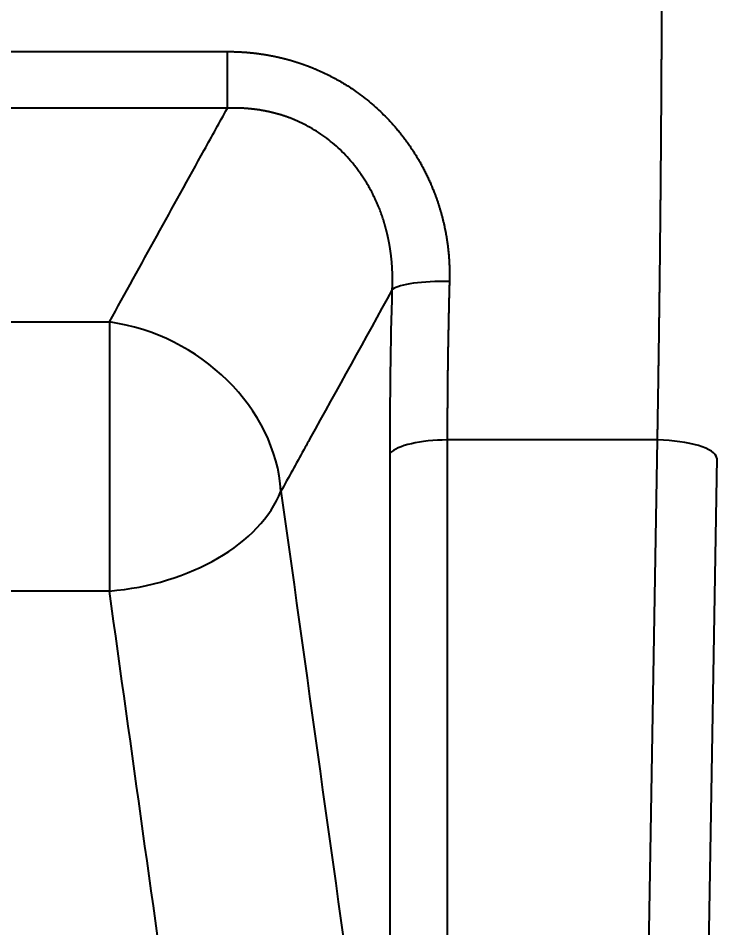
# Model space of a CAD drawing. Header units: millimetres. Extents: x 6110 to 6704, y -2661 to -1821.
# Drawn here: x 6317.15 to 6331.85, y -2376.56 to -2357.44 of the extents above; entities that cross this region are included whole.
import ezdxf

# ---------------------------------------------------------------- set-up
doc = ezdxf.new("R2010")
doc.units = ezdxf.units.MM
doc.header["$LTSCALE"] = 0.1
doc.linetypes.add('HIDDEN2', pattern=[4.7625, 3.175, -1.5875])
doc.layers.add('1', color=4, linetype='HIDDEN2', lineweight=13)
doc.layers.add('DIM', color=3, linetype='Continuous', lineweight=9)
doc.styles.get("Standard").update_dxf_attribs({"font": 'arial.ttf'})
doc.dimstyles.new('ISO-25', dxfattribs={"dimtxt": 2.5, "dimasz": 2.5, "dimexe": 1.25, "dimexo": 0.625, "dimtad": 1, "dimlfac": 5, "dimtxsty": 'Standard', "dimcen": 2.5, "dimadec": 0, "dimazin": 0, "dimtfac": 1, "dimtmove": 0, "dimatfit": 3, "dimfxl": 0, "dimarcsym": 0})

# ---------------------------------------------------------------- blocks, each defined once
blk = doc.blocks.new('*D85')
at = {"layer": 'Defpoints', "color": 0}
for p in [(6324.46, -2027.378), (6392.692, -2027.378), (6311.704, -2532.542)]:
    blk.add_point(p, dxfattribs=at)
at = {"layer": 'DIM', "color": 0, "lineweight": -2}
for p, q in [((6325.085, -2027.378), (6393.942, -2027.378)), ((6392.692, -2527.542), (6392.692, -2032.378)), ((6312.329, -2532.542), (6393.942, -2532.542))]:
    blk.add_line(p, q, dxfattribs=at)
at = {"layer": 'DIM', "color": 0}
for points in [[(6391.858, -2032.378), (6393.525, -2032.378), (6392.692, -2027.378)], [(6391.858, -2527.542), (6393.525, -2527.542), (6392.692, -2532.542)]]:
    blk.add_solid(points, dxfattribs=at)
at = {"layer": 'DIM', "color": 0, "insert": (6389.062, -2279.96), "char_height": 5, "attachment_point": 5, "rotation": 90}
blk.add_mtext('2020,7', dxfattribs=at)
blk = doc.blocks.new('*D93')
at = {"layer": 'Defpoints', "color": 0}
for p in [(6325.085, -2027.378), (6402.037, -2595.98), (6423.82, -2595.98)]:
    blk.add_point(p, dxfattribs=at)
at = {"layer": 'DIM', "color": 0, "lineweight": -2}
for p, q in [((6325.71, -2027.378), (6425.07, -2027.378)), ((6423.82, -2032.378), (6423.82, -2590.98)), ((6402.662, -2595.98), (6425.07, -2595.98))]:
    blk.add_line(p, q, dxfattribs=at)
at = {"layer": 'DIM', "color": 0}
for points in [[(6422.987, -2032.378), (6424.654, -2032.378), (6423.82, -2027.378)], [(6422.987, -2590.98), (6424.654, -2590.98), (6423.82, -2595.98)]]:
    blk.add_solid(points, dxfattribs=at)
at = {"layer": 'DIM', "color": 0, "insert": (6420.19, -2311.679), "char_height": 5, "attachment_point": 5, "rotation": 90}
blk.add_mtext('2274,4', dxfattribs=at)

msp = doc.modelspace()

# ---------------------------------------------------------------- hatches: boundary and pattern name
at = {"layer": 'DIM'}
h = msp.add_hatch(dxfattribs=at)
h.set_pattern_fill('ANSI31', color=2)
edge = h.paths.add_edge_path()
edge.add_line((6619.617, -2595.98), (6619.617, -1962.206))
edge.add_line((6634.617, -1966.11), (6619.617, -1966.11))
edge.add_line((6634.617, -2610.98), (6634.617, -1966.11))
edge.add_line((6634.617, -2610.98), (6184.457, -2610.98))
edge.add_line((6619.617, -2595.98), (6184.457, -2595.98))
edge.add_line((6184.457, -2610.98), (6184.457, -2595.98))

# ---------------------------------------------------------------- linework, layer by layer
at = {"layer": '1', "color": 7, "linetype": 'Continuous', "lineweight": -3}
for p, q in [((6244.713, -2358.138), (6321.552, -2358.138)), ((6321.552, -2359.329), (6321.552, -2358.138)), ((6321.552, -2359.329), (6244.713, -2359.329)), ((6247.194, -2363.824), (6319.071, -2363.824)), ((6319.071, -2363.824), (6319.071, -2369.482)), ((6330.6, -2366.306), (6326.177, -2366.306)), ((6330.37, -2380.015), (6330.6, -2366.306)), ((6331.848, -2366.687), (6331.618, -2380.396)), ((6319.071, -2369.482), (6311.755, -2369.482))]:
    msp.add_line(p, q, dxfattribs=at)
for centre, major_axis, ratio, start_param, end_param in [((6326.224, -2363.244), (-1.25, 0.033), 0.215852, 4.718128, 6.014911), ((6319.071, -2367.072), (-3.283, 1.812), 0.834826, 3.631042, 5.144123), ((6326.177, -2366.687), (-1.25, 0), 0.304776, 4.712389, 6.007977), ((6330.6, -2366.687), (1.25, -0.021), 0.304737, 0.054977, 1.575907), ((6319.071, -2367.072), (-3.714, -0.518), 0.639143, 1.481804, 2.798366)]:
    msp.add_ellipse(centre, major_axis=major_axis, ratio=ratio, start_param=start_param, end_param=end_param, dxfattribs=at)
for points, knots in [([(6330.6, -2366.306), (6330.6, -2366.29), (6330.6, -2366.258), (6330.601, -2366.211), (6330.602, -2366.163), (6330.603, -2366.116), (6330.604, -2366.068), (6330.604, -2366.021), (6330.605, -2365.973), (6330.606, -2365.926), (6330.607, -2365.878), (6330.608, -2365.83), (6330.608, -2365.783), (6330.609, -2365.735), (6330.61, -2365.688), (6330.611, -2365.64), (6330.612, -2365.592), (6330.612, -2365.545), (6330.613, -2365.497), (6330.614, -2365.449), (6330.615, -2365.401), (6330.615, -2365.354), (6330.616, -2365.306), (6330.617, -2365.258), (6330.618, -2365.21), (6330.618, -2365.162), (6330.619, -2365.114), (6330.62, -2365.067), (6330.621, -2365.019), (6330.621, -2364.971), (6330.622, -2364.923), (6330.623, -2364.875), (6330.623, -2364.827), (6330.624, -2364.779), (6330.625, -2364.731), (6330.626, -2364.683), (6330.626, -2364.635), (6330.627, -2364.587), (6330.628, -2364.539), (6330.628, -2364.491), (6330.629, -2364.443), (6330.63, -2364.395), (6330.63, -2364.347), (6330.631, -2364.299), (6330.632, -2364.251), (6330.632, -2364.203), (6330.633, -2364.155), (6330.634, -2364.107), (6330.634, -2364.058), (6330.635, -2364.01), (6330.636, -2363.962), (6330.636, -2363.914), (6330.637, -2363.866), (6330.638, -2363.818), (6330.638, -2363.769), (6330.639, -2363.721), (6330.64, -2363.673), (6330.64, -2363.625), (6330.641, -2363.576), (6330.641, -2363.528), (6330.642, -2363.48), (6330.643, -2363.432), (6330.643, -2363.383), (6330.644, -2363.335), (6330.644, -2363.287), (6330.645, -2363.238), (6330.646, -2363.19), (6330.646, -2363.141), (6330.647, -2363.093), (6330.647, -2363.045), (6330.648, -2362.996), (6330.649, -2362.948), (6330.649, -2362.899), (6330.65, -2362.851), (6330.65, -2362.803), (6330.651, -2362.754), (6330.651, -2362.706), (6330.652, -2362.657), (6330.653, -2362.609), (6330.653, -2362.56), (6330.654, -2362.512), (6330.654, -2362.463), (6330.655, -2362.415), (6330.655, -2362.366), (6330.656, -2362.318), (6330.656, -2362.269), (6330.657, -2362.22), (6330.657, -2362.172), (6330.658, -2362.123), (6330.658, -2362.075), (6330.659, -2362.026), (6330.659, -2361.977), (6330.66, -2361.929), (6330.66, -2361.88), (6330.661, -2361.832), (6330.661, -2361.783), (6330.662, -2361.734), (6330.662, -2361.686), (6330.663, -2361.637), (6330.663, -2361.588), (6330.664, -2361.54), (6330.664, -2361.491), (6330.665, -2361.442), (6330.665, -2361.393), (6330.666, -2361.345), (6330.666, -2361.296), (6330.667, -2361.247), (6330.667, -2361.198), (6330.668, -2361.15), (6330.668, -2361.101), (6330.668, -2361.052), (6330.669, -2361.003), (6330.669, -2360.955), (6330.67, -2360.906), (6330.67, -2360.857), (6330.671, -2360.808), (6330.671, -2360.759), (6330.671, -2360.711), (6330.672, -2360.662), (6330.672, -2360.613), (6330.673, -2360.564), (6330.673, -2360.515), (6330.673, -2360.466), (6330.674, -2360.417), (6330.674, -2360.369), (6330.675, -2360.32), (6330.675, -2360.271), (6330.675, -2360.222), (6330.676, -2360.173), (6330.676, -2360.124), (6330.677, -2360.075), (6330.677, -2360.026), (6330.677, -2359.977), (6330.678, -2359.929), (6330.678, -2359.88), (6330.678, -2359.831), (6330.679, -2359.782), (6330.679, -2359.733), (6330.679, -2359.684), (6330.68, -2359.635), (6330.68, -2359.586), (6330.68, -2359.537), (6330.681, -2359.488), (6330.681, -2359.439), (6330.681, -2359.39), (6330.682, -2359.341), (6330.682, -2359.292), (6330.682, -2359.243), (6330.683, -2359.194), (6330.683, -2359.145), (6330.683, -2359.096), (6330.684, -2359.047), (6330.684, -2358.998), (6330.684, -2358.949), (6330.684, -2358.9), (6330.685, -2358.851), (6330.685, -2358.802), (6330.685, -2358.753), (6330.686, -2358.704), (6330.686, -2358.655), (6330.686, -2358.606), (6330.686, -2358.557), (6330.687, -2358.508), (6330.687, -2358.459), (6330.687, -2358.41), (6330.687, -2358.361), (6330.688, -2358.312), (6330.688, -2358.263), (6330.688, -2358.214), (6330.688, -2358.165), (6330.689, -2358.115), (6330.689, -2358.066), (6330.689, -2358.017), (6330.689, -2357.968), (6330.689, -2357.919), (6330.69, -2357.87), (6330.69, -2357.821), (6330.69, -2357.772), (6330.69, -2357.723), (6330.691, -2357.674), (6330.691, -2357.625), (6330.691, -2357.576), (6330.691, -2357.527), (6330.691, -2357.478), (6330.691, -2357.428), (6330.692, -2357.379), (6330.692, -2357.33), (6330.692, -2357.281), (6330.692, -2357.232), (6330.692, -2357.183), (6330.693, -2357.134), (6330.693, -2357.085), (6330.693, -2357.036), (6330.693, -2356.987), (6330.693, -2356.938), (6330.693, -2356.888), (6330.693, -2356.839), (6330.694, -2356.79), (6330.694, -2356.741), (6330.694, -2356.692), (6330.694, -2356.643), (6330.694, -2356.594), (6330.694, -2356.545), (6330.694, -2356.496), (6330.694, -2356.447), (6330.695, -2356.398), (6330.695, -2356.349), (6330.695, -2356.299), (6330.695, -2356.25), (6330.695, -2356.201), (6330.695, -2356.152), (6330.695, -2356.103), (6330.695, -2356.054), (6330.695, -2356.005), (6330.695, -2355.956), (6330.695, -2355.907), (6330.696, -2355.858), (6330.696, -2355.809), (6330.696, -2355.76), (6330.696, -2355.71), (6330.696, -2355.661), (6330.696, -2355.612), (6330.696, -2355.563), (6330.696, -2355.514), (6330.696, -2355.465), (6330.696, -2355.416), (6330.696, -2355.367), (6330.696, -2355.318), (6330.696, -2355.269), (6330.696, -2355.22), (6330.696, -2355.171), (6330.696, -2355.122), (6330.696, -2355.073), (6330.696, -2355.024), (6330.696, -2354.975), (6330.696, -2354.926), (6330.696, -2354.893), (6330.696, -2354.877)], [0, 0, 0, 0, 0.00429, 0.00858, 0.012869, 0.017158, 0.021447, 0.025735, 0.030023, 0.034311, 0.038598, 0.042886, 0.047173, 0.051459, 0.055746, 0.060032, 0.064317, 0.068603, 0.072888, 0.077173, 0.081457, 0.085742, 0.090026, 0.094309, 0.098593, 0.102876, 0.107158, 0.111441, 0.115723, 0.120005, 0.124287, 0.128568, 0.132849, 0.137129, 0.14141, 0.14569, 0.14997, 0.154249, 0.158529, 0.162807, 0.167086, 0.171364, 0.175642, 0.17992, 0.184198, 0.188475, 0.192752, 0.197028, 0.201304, 0.20558, 0.209856, 0.214131, 0.218406, 0.222681, 0.226956, 0.23123, 0.235504, 0.239777, 0.244051, 0.248324, 0.252596, 0.256869, 0.261141, 0.265413, 0.269684, 0.273955, 0.278226, 0.282497, 0.286767, 0.291037, 0.295307, 0.299576, 0.303846, 0.308114, 0.312383, 0.316651, 0.320919, 0.325187, 0.329454, 0.333721, 0.337988, 0.342255, 0.346521, 0.350787, 0.355052, 0.359318, 0.363583, 0.367847, 0.372112, 0.376376, 0.38064, 0.384903, 0.389166, 0.393429, 0.397692, 0.401954, 0.406216, 0.410478, 0.41474, 0.419001, 0.423262, 0.427522, 0.431783, 0.436043, 0.440302, 0.444562, 0.448821, 0.45308, 0.457338, 0.461596, 0.465854, 0.470112, 0.474369, 0.478626, 0.482883, 0.487139, 0.491396, 0.495651, 0.499907, 0.504162, 0.508417, 0.512672, 0.516926, 0.52118, 0.525434, 0.529688, 0.533941, 0.538194, 0.542446, 0.546699, 0.550951, 0.555203, 0.559454, 0.563705, 0.567956, 0.572207, 0.576457, 0.580707, 0.584956, 0.589206, 0.593455, 0.597704, 0.601952, 0.6062, 0.610448, 0.614696, 0.618943, 0.62319, 0.627437, 0.631683, 0.63593, 0.640175, 0.644421, 0.648666, 0.652911, 0.657156, 0.6614, 0.665644, 0.669888, 0.674132, 0.678375, 0.682618, 0.68686, 0.691103, 0.695345, 0.699586, 0.703828, 0.708069, 0.71231, 0.71655, 0.720791, 0.725031, 0.72927, 0.73351, 0.737749, 0.741988, 0.746226, 0.750464, 0.754702, 0.75894, 0.763177, 0.767414, 0.771651, 0.775887, 0.780124, 0.78436, 0.788595, 0.79283, 0.797065, 0.8013, 0.805534, 0.809769, 0.814002, 0.818236, 0.822469, 0.826702, 0.830935, 0.835167, 0.839399, 0.843631, 0.847862, 0.852093, 0.856324, 0.860555, 0.864785, 0.869015, 0.873245, 0.877474, 0.881703, 0.885932, 0.890161, 0.894389, 0.898617, 0.902845, 0.907072, 0.911299, 0.915526, 0.919752, 0.923979, 0.928204, 0.93243, 0.936655, 0.94088, 0.945105, 0.94933, 0.953554, 0.957778, 0.962001, 0.966224, 0.970447, 0.97467, 0.978892, 0.983115, 0.987336, 0.991558, 0.995779, 1, 1, 1, 1]), ([(6321.552, -2358.138), (6321.558, -2358.138), (6321.57, -2358.138), (6321.588, -2358.138), (6321.606, -2358.138), (6321.624, -2358.138), (6321.643, -2358.138), (6321.661, -2358.139), (6321.679, -2358.139), (6321.697, -2358.14), (6321.715, -2358.14), (6321.733, -2358.141), (6321.751, -2358.141), (6321.769, -2358.142), (6321.787, -2358.143), (6321.805, -2358.144), (6321.823, -2358.145), (6321.841, -2358.146), (6321.859, -2358.147), (6321.877, -2358.148), (6321.895, -2358.149), (6321.913, -2358.15), (6321.93, -2358.152), (6321.948, -2358.153), (6321.966, -2358.154), (6321.984, -2358.156), (6322.002, -2358.158), (6322.019, -2358.159), (6322.037, -2358.161), (6322.055, -2358.163), (6322.073, -2358.164), (6322.09, -2358.166), (6322.108, -2358.168), (6322.126, -2358.17), (6322.143, -2358.172), (6322.161, -2358.174), (6322.178, -2358.177), (6322.196, -2358.179), (6322.214, -2358.181), (6322.231, -2358.184), (6322.249, -2358.186), (6322.266, -2358.189), (6322.284, -2358.191), (6322.301, -2358.194), (6322.319, -2358.196), (6322.336, -2358.199), (6322.353, -2358.202), (6322.371, -2358.205), (6322.388, -2358.208), (6322.406, -2358.211), (6322.423, -2358.214), (6322.44, -2358.217), (6322.457, -2358.22), (6322.475, -2358.224), (6322.492, -2358.227), (6322.509, -2358.23), (6322.526, -2358.234), (6322.544, -2358.237), (6322.561, -2358.241), (6322.578, -2358.245), (6322.595, -2358.248), (6322.612, -2358.252), (6322.629, -2358.256), (6322.647, -2358.26), (6322.664, -2358.264), (6322.681, -2358.268), (6322.698, -2358.272), (6322.715, -2358.276), (6322.732, -2358.28), (6322.749, -2358.285), (6322.766, -2358.289), (6322.783, -2358.294), (6322.8, -2358.298), (6322.816, -2358.303), (6322.833, -2358.307), (6322.85, -2358.312), (6322.867, -2358.317), (6322.884, -2358.321), (6322.901, -2358.326), (6322.918, -2358.331), (6322.934, -2358.336), (6322.951, -2358.341), (6322.968, -2358.346), (6322.985, -2358.352), (6323.001, -2358.357), (6323.018, -2358.362), (6323.035, -2358.367), (6323.051, -2358.373), (6323.068, -2358.378), (6323.085, -2358.384), (6323.101, -2358.39), (6323.118, -2358.395), (6323.134, -2358.401), (6323.151, -2358.407), (6323.167, -2358.413), (6323.184, -2358.419), (6323.2, -2358.425), (6323.217, -2358.431), (6323.233, -2358.437), (6323.25, -2358.443), (6323.266, -2358.449), (6323.283, -2358.456), (6323.299, -2358.462), (6323.315, -2358.469), (6323.332, -2358.475), (6323.348, -2358.482), (6323.364, -2358.488), (6323.38, -2358.495), (6323.433, -2358.517), (6323.52, -2358.555), (6323.642, -2358.613), (6323.762, -2358.674), (6323.88, -2358.738), (6323.997, -2358.807), (6324.112, -2358.879), (6324.239, -2358.964), (6324.378, -2359.065), (6324.527, -2359.181), (6324.67, -2359.304), (6324.807, -2359.432), (6324.917, -2359.543), (6325.003, -2359.635), (6325.065, -2359.705), (6325.126, -2359.776), (6325.186, -2359.849), (6325.244, -2359.922), (6325.3, -2359.996), (6325.355, -2360.072), (6325.408, -2360.148), (6325.46, -2360.226), (6325.51, -2360.305), (6325.558, -2360.384), (6325.605, -2360.465), (6325.65, -2360.547), (6325.694, -2360.63), (6325.736, -2360.714), (6325.776, -2360.799), (6325.815, -2360.885), (6325.853, -2360.972), (6325.888, -2361.06), (6325.915, -2361.129), (6325.933, -2361.179), (6325.944, -2361.21), (6325.955, -2361.24), (6325.966, -2361.271), (6325.976, -2361.301), (6325.986, -2361.332), (6325.996, -2361.362), (6326.006, -2361.393), (6326.015, -2361.423), (6326.025, -2361.454), (6326.034, -2361.485), (6326.043, -2361.516), (6326.051, -2361.546), (6326.06, -2361.577), (6326.068, -2361.608), (6326.076, -2361.639), (6326.084, -2361.67), (6326.091, -2361.701), (6326.099, -2361.732), (6326.106, -2361.763), (6326.113, -2361.794), (6326.12, -2361.826), (6326.126, -2361.857), (6326.133, -2361.888), (6326.139, -2361.919), (6326.145, -2361.951), (6326.151, -2361.982), (6326.156, -2362.013), (6326.161, -2362.045), (6326.166, -2362.076), (6326.171, -2362.108), (6326.176, -2362.139), (6326.181, -2362.171), (6326.185, -2362.203), (6326.189, -2362.234), (6326.193, -2362.266), (6326.196, -2362.298), (6326.2, -2362.33), (6326.203, -2362.362), (6326.206, -2362.393), (6326.209, -2362.425), (6326.211, -2362.457), (6326.214, -2362.489), (6326.216, -2362.521), (6326.218, -2362.553), (6326.219, -2362.586), (6326.221, -2362.618), (6326.222, -2362.65), (6326.223, -2362.682), (6326.224, -2362.714), (6326.225, -2362.747), (6326.225, -2362.779), (6326.226, -2362.811), (6326.226, -2362.844), (6326.226, -2362.876), (6326.225, -2362.909), (6326.225, -2362.941), (6326.224, -2362.963), (6326.224, -2362.974)], [0, 0, 0, 0, 0.002407, 0.004811, 0.007213, 0.009613, 0.012011, 0.014406, 0.016798, 0.019189, 0.021578, 0.023964, 0.026348, 0.02873, 0.03111, 0.033488, 0.035864, 0.038238, 0.040609, 0.042979, 0.045348, 0.047714, 0.050078, 0.052441, 0.054802, 0.057161, 0.059518, 0.061874, 0.064228, 0.066581, 0.068932, 0.071281, 0.073629, 0.075975, 0.07832, 0.080664, 0.083006, 0.085347, 0.087686, 0.090024, 0.092361, 0.094697, 0.097031, 0.099365, 0.101697, 0.104028, 0.106358, 0.108687, 0.111015, 0.113342, 0.115668, 0.117993, 0.120318, 0.122641, 0.124964, 0.127286, 0.129607, 0.131928, 0.134248, 0.136567, 0.138885, 0.141204, 0.143521, 0.145838, 0.148155, 0.150471, 0.152786, 0.155102, 0.157417, 0.159731, 0.162046, 0.16436, 0.166674, 0.168988, 0.171302, 0.173615, 0.175929, 0.178242, 0.180556, 0.182869, 0.185183, 0.187496, 0.18981, 0.192124, 0.194438, 0.196753, 0.199067, 0.201382, 0.203697, 0.206013, 0.208329, 0.210646, 0.212963, 0.21528, 0.217598, 0.219916, 0.222236, 0.224555, 0.226876, 0.229197, 0.231519, 0.233841, 0.236165, 0.238489, 0.240814, 0.24314, 0.245467, 0.247795, 0.250123, 0.267926, 0.285718, 0.303514, 0.321332, 0.339187, 0.357095, 0.375071, 0.400165, 0.425144, 0.45005, 0.474929, 0.499823, 0.512335, 0.524814, 0.537265, 0.549694, 0.562105, 0.574503, 0.586894, 0.599283, 0.611676, 0.624076, 0.63649, 0.648923, 0.661379, 0.673865, 0.686384, 0.698942, 0.711544, 0.724196, 0.7369, 0.749664, 0.753988, 0.758308, 0.762625, 0.766938, 0.771248, 0.775555, 0.77986, 0.784161, 0.78846, 0.792757, 0.797052, 0.801345, 0.805636, 0.809926, 0.814214, 0.818501, 0.822787, 0.827073, 0.831358, 0.835642, 0.839926, 0.844211, 0.848495, 0.85278, 0.857065, 0.861351, 0.865638, 0.869926, 0.874215, 0.878506, 0.882798, 0.887093, 0.891389, 0.895687, 0.899988, 0.904292, 0.908598, 0.912908, 0.91722, 0.921536, 0.925855, 0.930179, 0.934505, 0.938837, 0.943172, 0.947512, 0.951856, 0.956205, 0.960559, 0.964919, 0.969283, 0.973653, 0.978029, 0.982411, 0.986799, 0.991193, 0.995593, 1, 1, 1, 1]), ([(6319.071, -2363.824), (6319.736, -2362.619), (6320.401, -2361.414), (6321.228, -2359.916), (6321.39, -2359.622), (6321.552, -2359.329)], [0, 0, 0, 0, 0.804194, 0.804194, 1, 1, 1, 1]), ([(6325.021, -2363.14), (6325.021, -2363.135), (6325.022, -2363.123), (6325.022, -2363.106), (6325.023, -2363.089), (6325.024, -2363.072), (6325.024, -2363.055), (6325.025, -2363.038), (6325.025, -2363.022), (6325.026, -2363.005), (6325.026, -2362.988), (6325.026, -2362.972), (6325.026, -2362.955), (6325.026, -2362.939), (6325.026, -2362.922), (6325.026, -2362.906), (6325.026, -2362.889), (6325.026, -2362.873), (6325.026, -2362.857), (6325.025, -2362.841), (6325.025, -2362.825), (6325.025, -2362.809), (6325.024, -2362.793), (6325.024, -2362.777), (6325.023, -2362.761), (6325.022, -2362.745), (6325.022, -2362.73), (6325.021, -2362.714), (6325.02, -2362.698), (6325.019, -2362.683), (6325.018, -2362.668), (6325.017, -2362.652), (6325.016, -2362.637), (6325.015, -2362.622), (6325.014, -2362.607), (6325.013, -2362.591), (6325.012, -2362.576), (6325.011, -2362.561), (6325.009, -2362.547), (6325.008, -2362.532), (6325.006, -2362.517), (6325.005, -2362.502), (6325.003, -2362.488), (6325.002, -2362.473), (6325, -2362.459), (6324.999, -2362.445), (6324.997, -2362.43), (6324.995, -2362.416), (6324.994, -2362.402), (6324.992, -2362.388), (6324.99, -2362.374), (6324.988, -2362.36), (6324.986, -2362.346), (6324.984, -2362.332), (6324.982, -2362.319), (6324.98, -2362.305), (6324.978, -2362.292), (6324.976, -2362.278), (6324.974, -2362.265), (6324.972, -2362.252), (6324.97, -2362.238), (6324.967, -2362.225), (6324.965, -2362.212), (6324.963, -2362.199), (6324.961, -2362.186), (6324.958, -2362.174), (6324.956, -2362.161), (6324.953, -2362.148), (6324.951, -2362.136), (6324.949, -2362.123), (6324.946, -2362.111), (6324.944, -2362.099), (6324.941, -2362.086), (6324.939, -2362.074), (6324.936, -2362.062), (6324.934, -2362.05), (6324.931, -2362.038), (6324.928, -2362.026), (6324.926, -2362.015), (6324.923, -2362.003), (6324.92, -2361.991), (6324.918, -2361.98), (6324.915, -2361.969), (6324.912, -2361.957), (6324.91, -2361.946), (6324.907, -2361.935), (6324.904, -2361.924), (6324.901, -2361.913), (6324.899, -2361.902), (6324.896, -2361.891), (6324.893, -2361.881), (6324.89, -2361.87), (6324.888, -2361.859), (6324.885, -2361.849), (6324.882, -2361.839), (6324.879, -2361.828), (6324.876, -2361.818), (6324.873, -2361.808), (6324.87, -2361.798), (6324.868, -2361.788), (6324.865, -2361.778), (6324.862, -2361.768), (6324.859, -2361.759), (6324.856, -2361.749), (6324.853, -2361.74), (6324.85, -2361.73), (6324.848, -2361.721), (6324.845, -2361.712), (6324.831, -2361.669), (6324.807, -2361.594), (6324.768, -2361.488), (6324.727, -2361.385), (6324.683, -2361.284), (6324.637, -2361.185), (6324.589, -2361.09), (6324.539, -2360.998), (6324.487, -2360.908), (6324.433, -2360.821), (6324.378, -2360.737), (6324.321, -2360.657), (6324.264, -2360.579), (6324.205, -2360.505), (6324.119, -2360.402), (6324.001, -2360.274), (6323.847, -2360.127), (6323.686, -2359.992), (6323.517, -2359.87), (6323.343, -2359.759), (6323.163, -2359.662), (6323.032, -2359.601), (6322.953, -2359.568), (6322.928, -2359.558), (6322.903, -2359.548), (6322.878, -2359.538), (6322.852, -2359.529), (6322.827, -2359.519), (6322.801, -2359.51), (6322.775, -2359.501), (6322.749, -2359.492), (6322.722, -2359.484), (6322.696, -2359.475), (6322.67, -2359.467), (6322.643, -2359.459), (6322.616, -2359.451), (6322.589, -2359.444), (6322.562, -2359.437), (6322.535, -2359.43), (6322.508, -2359.423), (6322.48, -2359.416), (6322.453, -2359.41), (6322.425, -2359.403), (6322.397, -2359.397), (6322.369, -2359.392), (6322.341, -2359.386), (6322.313, -2359.381), (6322.285, -2359.376), (6322.256, -2359.371), (6322.228, -2359.366), (6322.199, -2359.362), (6322.171, -2359.358), (6322.142, -2359.354), (6322.113, -2359.351), (6322.084, -2359.347), (6322.055, -2359.344), (6322.026, -2359.341), (6321.997, -2359.339), (6321.968, -2359.336), (6321.939, -2359.334), (6321.909, -2359.332), (6321.88, -2359.33), (6321.85, -2359.329), (6321.821, -2359.328), (6321.791, -2359.327), (6321.761, -2359.326), (6321.731, -2359.326), (6321.702, -2359.326), (6321.672, -2359.326), (6321.642, -2359.326), (6321.612, -2359.327), (6321.582, -2359.328), (6321.562, -2359.328), (6321.552, -2359.329)], [0, 0, 0, 0, 0.00295, 0.005891, 0.008823, 0.011744, 0.014656, 0.017558, 0.02045, 0.023333, 0.026205, 0.029067, 0.031919, 0.034761, 0.037593, 0.040414, 0.043225, 0.046026, 0.048816, 0.051596, 0.054364, 0.057123, 0.05987, 0.062607, 0.065333, 0.068047, 0.070751, 0.073444, 0.076126, 0.078796, 0.081456, 0.084104, 0.086741, 0.089366, 0.09198, 0.094583, 0.097174, 0.099753, 0.102321, 0.104877, 0.107421, 0.109953, 0.112474, 0.114982, 0.117479, 0.119964, 0.122436, 0.124897, 0.127345, 0.129782, 0.132205, 0.134617, 0.137016, 0.139403, 0.141778, 0.14414, 0.146489, 0.148826, 0.15115, 0.153462, 0.155761, 0.158047, 0.16032, 0.162581, 0.164828, 0.167063, 0.169285, 0.171494, 0.17369, 0.175873, 0.178042, 0.180199, 0.182342, 0.184472, 0.186589, 0.188693, 0.190783, 0.19286, 0.194924, 0.196974, 0.19901, 0.201033, 0.203043, 0.205039, 0.207022, 0.208991, 0.210946, 0.212888, 0.214815, 0.21673, 0.21863, 0.220516, 0.222389, 0.224248, 0.226093, 0.227924, 0.229742, 0.231545, 0.233334, 0.235109, 0.23687, 0.238618, 0.240351, 0.24207, 0.243775, 0.245465, 0.247142, 0.248804, 0.250452, 0.270055, 0.289416, 0.308528, 0.327383, 0.345973, 0.36429, 0.382329, 0.400083, 0.417548, 0.434717, 0.451586, 0.468153, 0.484414, 0.500366, 0.537092, 0.57348, 0.609514, 0.645184, 0.68048, 0.715401, 0.749949, 0.754568, 0.7592, 0.763844, 0.7685, 0.773169, 0.77785, 0.782543, 0.787249, 0.791966, 0.796695, 0.801437, 0.80619, 0.810955, 0.815732, 0.82052, 0.825321, 0.830132, 0.834955, 0.83979, 0.844636, 0.849492, 0.854361, 0.85924, 0.86413, 0.869031, 0.873943, 0.878865, 0.883799, 0.888742, 0.893697, 0.898661, 0.903636, 0.908621, 0.913617, 0.918622, 0.923637, 0.928662, 0.933697, 0.938742, 0.943796, 0.94886, 0.953933, 0.959015, 0.964107, 0.969208, 0.974318, 0.979436, 0.984564, 0.989701, 0.994846, 1, 1, 1, 1]), ([(6326.224, -2362.974), (6326.223, -2362.989), (6326.223, -2363.019), (6326.221, -2363.064), (6326.22, -2363.109), (6326.219, -2363.154), (6326.218, -2363.199), (6326.217, -2363.244), (6326.216, -2363.288), (6326.214, -2363.333), (6326.213, -2363.378), (6326.212, -2363.423), (6326.211, -2363.468), (6326.21, -2363.513), (6326.209, -2363.557), (6326.208, -2363.602), (6326.207, -2363.647), (6326.206, -2363.692), (6326.205, -2363.737), (6326.204, -2363.781), (6326.203, -2363.826), (6326.202, -2363.871), (6326.201, -2363.915), (6326.201, -2363.96), (6326.2, -2364.005), (6326.199, -2364.049), (6326.198, -2364.094), (6326.197, -2364.139), (6326.196, -2364.183), (6326.196, -2364.228), (6326.195, -2364.272), (6326.194, -2364.317), (6326.193, -2364.362), (6326.193, -2364.406), (6326.192, -2364.451), (6326.191, -2364.495), (6326.191, -2364.54), (6326.19, -2364.584), (6326.189, -2364.629), (6326.189, -2364.673), (6326.188, -2364.717), (6326.188, -2364.762), (6326.187, -2364.806), (6326.186, -2364.851), (6326.186, -2364.895), (6326.185, -2364.939), (6326.185, -2364.984), (6326.184, -2365.028), (6326.184, -2365.072), (6326.183, -2365.117), (6326.183, -2365.161), (6326.183, -2365.205), (6326.182, -2365.249), (6326.182, -2365.294), (6326.181, -2365.338), (6326.181, -2365.382), (6326.181, -2365.426), (6326.18, -2365.47), (6326.18, -2365.514), (6326.18, -2365.558), (6326.18, -2365.603), (6326.179, -2365.647), (6326.179, -2365.691), (6326.179, -2365.735), (6326.179, -2365.779), (6326.178, -2365.823), (6326.178, -2365.867), (6326.178, -2365.911), (6326.178, -2365.955), (6326.178, -2365.999), (6326.178, -2366.043), (6326.178, -2366.087), (6326.178, -2366.13), (6326.177, -2366.174), (6326.177, -2366.218), (6326.177, -2366.262), (6326.177, -2366.291), (6326.177, -2366.306)], [0, 0, 0, 0, 0.013346, 0.026691, 0.040036, 0.053381, 0.066725, 0.080069, 0.093413, 0.106756, 0.120098, 0.133441, 0.146783, 0.160125, 0.173466, 0.186807, 0.200148, 0.213488, 0.226828, 0.240167, 0.253507, 0.266846, 0.280184, 0.293522, 0.30686, 0.320198, 0.333535, 0.346872, 0.360208, 0.373544, 0.38688, 0.400216, 0.413551, 0.426886, 0.44022, 0.453554, 0.466888, 0.480222, 0.493555, 0.506888, 0.520221, 0.533553, 0.546885, 0.560217, 0.573548, 0.586879, 0.60021, 0.61354, 0.626871, 0.6402, 0.65353, 0.666859, 0.680188, 0.693517, 0.706845, 0.720173, 0.733501, 0.746829, 0.760156, 0.773483, 0.78681, 0.800136, 0.813462, 0.826788, 0.840114, 0.853439, 0.866764, 0.880089, 0.893413, 0.906738, 0.920062, 0.933385, 0.946709, 0.960032, 0.973355, 0.986678, 1, 1, 1, 1]), ([(6325.021, -2363.14), (6324.444, -2364.186), (6323.867, -2365.231), (6323.246, -2366.356), (6323.202, -2366.435), (6322.999, -2366.804), (6322.839, -2367.093), (6322.68, -2367.382)], [0, 0, 0, 0, 0.739326, 0.739326, 0.795564, 0.795564, 1, 1, 1, 1]), ([(6326.177, -2366.306), (6326.177, -2367.099), (6326.177, -2367.893), (6326.177, -2371.862), (6326.177, -2375.036), (6326.177, -2378.812), (6326.176, -2379.414), (6326.178, -2380.015)], [0, 0, 0, 0, 0.173683, 0.173683, 0.868417, 0.868417, 1, 1, 1, 1]), ([(6324.975, -2380.295), (6324.975, -2380.224), (6324.975, -2380.152), (6324.975, -2380.045), (6324.975, -2380.009), (6324.975, -2379.938), (6324.975, -2379.759), (6324.975, -2379.295), (6324.975, -2378.295), (6324.975, -2376.296), (6324.975, -2372.297), (6324.974, -2368.869), (6324.974, -2366.583)], [0, 0, 0, 0, 0.015625, 0.015625, 0.023438, 0.023438, 0.03125, 0.0625, 0.125, 0.25, 0.5, 1, 1, 1, 1]), ([(6322.102, -2389.649), (6321.775, -2387.975), (6321.477, -2386.299), (6320.942, -2382.94), (6320.715, -2381.257), (6320.01, -2376.211), (6319.541, -2372.846), (6319.071, -2369.482)], [0, 0, 0, 0, 0.25, 0.25, 0.5, 0.5, 1, 1, 1, 1])]:
    msp.add_open_spline(points, degree=3, knots=knots, dxfattribs=at)
for points in [[(6324.974, -2366.583), (6324.974, -2365.45), (6324.99, -2364.302), (6325.021, -2363.14)], [(6322.68, -2367.382), (6323.264, -2371.57), (6323.849, -2375.758), (6324.434, -2379.946)]]:
    msp.add_open_spline(points, degree=3, dxfattribs=at)

# ---------------------------------------------------------------- dimensions: what is measured, and where the dimension line sits
at = {"layer": 'DIM'}
for base, p1, p2, picture, middle in [((6392.692, -2027.378), (6311.704, -2532.542), (6324.46, -2027.378), '*D85', (6389.062, -2279.96)), ((6423.82, -2595.98), (6325.085, -2027.378), (6402.037, -2595.98), '*D93', (6420.19, -2311.679))]:
    dim = msp.add_linear_dim(base=base, p1=p1, p2=p2, angle=90, dimstyle='ISO-25', override={"dimtxt": 5, "dimasz": 5, "dimdec": 1, "dimlfac": 4, "dimadec": 1, "dimtdec": 1, "dimfxl": 1.25, "dimtfill": 1}, dxfattribs=at)
    dim.commit()
    dim.dimension.update_dxf_attribs({"geometry": picture, "text_midpoint": middle})

doc.saveas('drawing.dxf')
